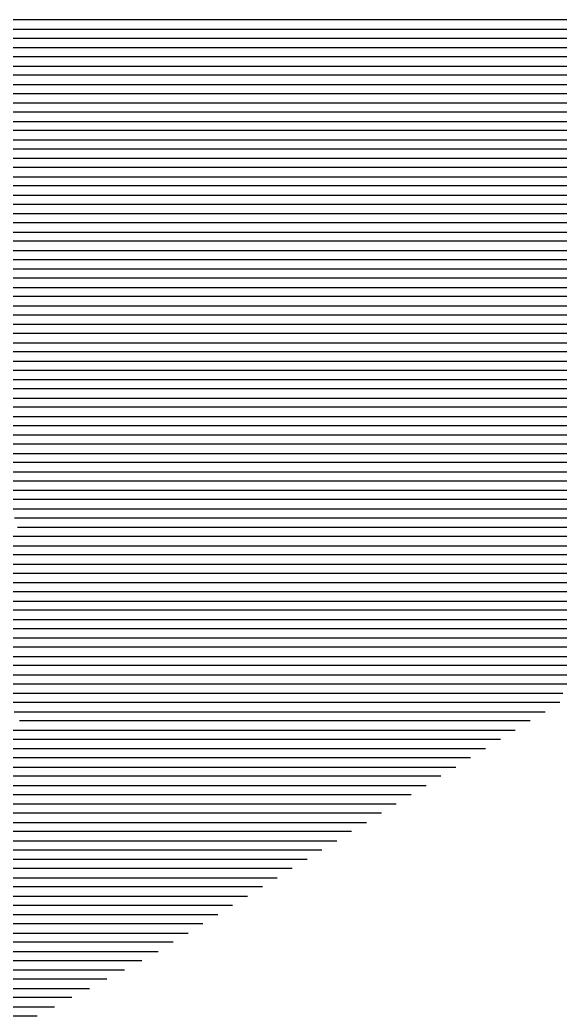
# Model space of a CAD drawing. Header units: metres. Extents: x -6.9 to 6.9, y -7 to 7.
# Drawn here: x 3.168 to 3.754, y -6.172 to -5.092 of the extents above; entities that cross this region are included whole.
import ezdxf

# ---------------------------------------------------------------- set-up
doc = ezdxf.new("R2010")
doc.units = ezdxf.units.M

msp = doc.modelspace()

# ---------------------------------------------------------------- linework, layer by layer
for p, q in [((3.29147, -5.092173, 0.715481), (2.991571, -5.092173, 0.657571)), ((3.407188, -5.092173, 0.737444), (3.29147, -5.092173, 0.715481)), ((3.803912, -5.092173, 0.814539), (3.407188, -5.092173, 0.737444)), ((2.994731, -5.102173, 0.658668), (3.297842, -5.102173, 0.717198)), ((3.297842, -5.102173, 0.717198), (3.411988, -5.102173, 0.738862)), ((3.411988, -5.102173, 0.738862), (3.812413, -5.102173, 0.816677)), ((3.304214, -5.112173, 0.718915), (2.99789, -5.112173, 0.659765)), ((3.416787, -5.112173, 0.740281), (3.304214, -5.112173, 0.718915)), ((3.820914, -5.112173, 0.818815), (3.416787, -5.112173, 0.740281)), ((3.00105, -5.122173, 0.660861), (3.310586, -5.122173, 0.720632)), ((3.310586, -5.122173, 0.720632), (3.421586, -5.122173, 0.7417)), ((3.421586, -5.122173, 0.7417), (3.829415, -5.122173, 0.820953)), ((3.316958, -5.132173, 0.72235), (3.00421, -5.132173, 0.661958)), ((3.426385, -5.132173, 0.743119), (3.316958, -5.132173, 0.72235)), ((3.837916, -5.132173, 0.823091), (3.426385, -5.132173, 0.743119)), ((3.007369, -5.142173, 0.663055), (3.32333, -5.142173, 0.724067)), ((3.32333, -5.142173, 0.724067), (3.431185, -5.142173, 0.744537)), ((3.431185, -5.142173, 0.744537), (3.846417, -5.142173, 0.825229)), ((3.329702, -5.152173, 0.725784), (3.010529, -5.152173, 0.664152)), ((3.013688, -5.162173, 0.665249), (3.336074, -5.162173, 0.727501)), ((3.435984, -5.152173, 0.745956), (3.329702, -5.152173, 0.725784)), ((3.336074, -5.162173, 0.727501), (3.440783, -5.162173, 0.747375)), ((3.854918, -5.152173, 0.827367), (3.435984, -5.152173, 0.745956)), ((3.440783, -5.162173, 0.747375), (3.863419, -5.162173, 0.829505)), ((3.342446, -5.172173, 0.729218), (3.016848, -5.172173, 0.666346)), ((3.445583, -5.172173, 0.748793), (3.342446, -5.172173, 0.729218)), ((3.87192, -5.172173, 0.831643), (3.445583, -5.172173, 0.748793)), ((3.020007, -5.182173, 0.667443), (3.348818, -5.182173, 0.730936)), ((3.348818, -5.182173, 0.730936), (3.450382, -5.182173, 0.750212)), ((3.450382, -5.182173, 0.750212), (3.88042, -5.182173, 0.833781)), ((3.35519, -5.192173, 0.732653), (3.023167, -5.192173, 0.66854)), ((3.455181, -5.192173, 0.751631), (3.35519, -5.192173, 0.732653)), ((3.888921, -5.192173, 0.835919), (3.455181, -5.192173, 0.751631)), ((3.026326, -5.202173, 0.669636), (3.361563, -5.202173, 0.73437)), ((3.361563, -5.202173, 0.73437), (3.45998, -5.202173, 0.753049)), ((3.45998, -5.202173, 0.753049), (3.897422, -5.202173, 0.838057)), ((3.367935, -5.212173, 0.736087), (3.029486, -5.212173, 0.670733)), ((3.46478, -5.212173, 0.754468), (3.367935, -5.212173, 0.736087)), ((3.905923, -5.212173, 0.840195), (3.46478, -5.212173, 0.754468)), ((3.032646, -5.222173, 0.67183), (3.374307, -5.222173, 0.737804)), ((3.374307, -5.222173, 0.737804), (3.469579, -5.222173, 0.755887)), ((3.469579, -5.222173, 0.755887), (3.914424, -5.222173, 0.842333)), ((3.380679, -5.232173, 0.739522), (3.035805, -5.232173, 0.672927)), ((3.474378, -5.232173, 0.757305), (3.380679, -5.232173, 0.739522)), ((3.922925, -5.232173, 0.844471), (3.474378, -5.232173, 0.757305)), ((3.038965, -5.242173, 0.674024), (3.387051, -5.242173, 0.741239)), ((3.387051, -5.242173, 0.741239), (3.479178, -5.242173, 0.758724)), ((3.479178, -5.242173, 0.758724), (3.931426, -5.242173, 0.846609)), ((3.393423, -5.252173, 0.742956), (3.042124, -5.252173, 0.675121)), ((3.483977, -5.252173, 0.760143), (3.393423, -5.252173, 0.742956)), ((3.939927, -5.252173, 0.848747), (3.483977, -5.252173, 0.760143)), ((3.045284, -5.262173, 0.676218), (3.399795, -5.262173, 0.744673)), ((3.399795, -5.262173, 0.744673), (3.488776, -5.262173, 0.761561)), ((3.488776, -5.262173, 0.761561), (3.948428, -5.262173, 0.850885)), ((3.406167, -5.272173, 0.74639), (3.048443, -5.272173, 0.677314)), ((3.493576, -5.272173, 0.76298), (3.406167, -5.272173, 0.74639)), ((3.956929, -5.272173, 0.853023), (3.493576, -5.272173, 0.76298)), ((3.051603, -5.282173, 0.678411), (3.412539, -5.282173, 0.748107)), ((3.412539, -5.282173, 0.748107), (3.498375, -5.282173, 0.764399)), ((3.498375, -5.282173, 0.764399), (3.965429, -5.282173, 0.855161)), ((3.418911, -5.292173, 0.749825), (3.054763, -5.292173, 0.679508)), ((3.057922, -5.302173, 0.680605), (3.425283, -5.302173, 0.751542)), ((3.503174, -5.292173, 0.765817), (3.418911, -5.292173, 0.749825)), ((3.425283, -5.302173, 0.751542), (3.507973, -5.302173, 0.767236)), ((3.97393, -5.292173, 0.8573), (3.503174, -5.292173, 0.765817)), ((3.507973, -5.302173, 0.767236), (3.982431, -5.302173, 0.859438)), ((3.431655, -5.312173, 0.753259), (3.061082, -5.312173, 0.681702)), ((3.512773, -5.312173, 0.768655), (3.431655, -5.312173, 0.753259)), ((3.990932, -5.312173, 0.861576), (3.512773, -5.312173, 0.768655)), ((3.064241, -5.322173, 0.682799), (3.438027, -5.322173, 0.754976)), ((3.438027, -5.322173, 0.754976), (3.517572, -5.322173, 0.770073)), ((3.517572, -5.322173, 0.770073), (3.999433, -5.322173, 0.863714)), ((3.444399, -5.332173, 0.756693), (3.067401, -5.332173, 0.683896)), ((3.522371, -5.332173, 0.771492), (3.444399, -5.332173, 0.756693)), ((4.007934, -5.332173, 0.865852), (3.522371, -5.332173, 0.771492)), ((3.07056, -5.342173, 0.684992), (3.450771, -5.342173, 0.758411)), ((3.450771, -5.342173, 0.758411), (3.527171, -5.342173, 0.772911)), ((3.527171, -5.342173, 0.772911), (4.016435, -5.342173, 0.86799)), ((3.457143, -5.352173, 0.760128), (3.07372, -5.352173, 0.686089)), ((3.53197, -5.352173, 0.77433), (3.457143, -5.352173, 0.760128)), ((4.024936, -5.352173, 0.870128), (3.53197, -5.352173, 0.77433)), ((3.07688, -5.362173, 0.687186), (3.463515, -5.362173, 0.761845)), ((3.463515, -5.362173, 0.761845), (3.536769, -5.362173, 0.775748)), ((3.536769, -5.362173, 0.775748), (4.033437, -5.362173, 0.872266)), ((3.469888, -5.372173, 0.763562), (3.080039, -5.372173, 0.688283)), ((3.541568, -5.372173, 0.777167), (3.469888, -5.372173, 0.763562)), ((4.041938, -5.372173, 0.874404), (3.541568, -5.372173, 0.777167)), ((3.083199, -5.382173, 0.68938), (3.47626, -5.382173, 0.765279)), ((3.47626, -5.382173, 0.765279), (3.546368, -5.382173, 0.778586)), ((3.546368, -5.382173, 0.778586), (4.050439, -5.382173, 0.876542)), ((3.482632, -5.392173, 0.766997), (3.086358, -5.392173, 0.690477)), ((3.551167, -5.392173, 0.780004), (3.482632, -5.392173, 0.766997)), ((4.058939, -5.392173, 0.87868), (3.551167, -5.392173, 0.780004)), ((3.089518, -5.402173, 0.691574), (3.489004, -5.402173, 0.768714)), ((3.489004, -5.402173, 0.768714), (3.555966, -5.402173, 0.781423)), ((3.555966, -5.402173, 0.781423), (4.06744, -5.402173, 0.880818)), ((3.495376, -5.412173, 0.770431), (3.092677, -5.412173, 0.69267)), ((3.560766, -5.412173, 0.782842), (3.495376, -5.412173, 0.770431)), ((4.075941, -5.412173, 0.882956), (3.560766, -5.412173, 0.782842)), ((3.095837, -5.422173, 0.693767), (3.501748, -5.422173, 0.772148)), ((3.50812, -5.432173, 0.773865), (3.098997, -5.432173, 0.694864)), ((3.501748, -5.422173, 0.772148), (3.565565, -5.422173, 0.78426)), ((3.570364, -5.432173, 0.785679), (3.50812, -5.432173, 0.773865)), ((3.565565, -5.422173, 0.78426), (4.084442, -5.422173, 0.885094)), ((4.092943, -5.432173, 0.887232), (3.570364, -5.432173, 0.785679)), ((3.102156, -5.442173, 0.695961), (3.514492, -5.442173, 0.775582)), ((3.514492, -5.442173, 0.775582), (3.575164, -5.442173, 0.787098)), ((3.575164, -5.442173, 0.787098), (4.101444, -5.442173, 0.88937)), ((3.520864, -5.452173, 0.7773), (3.105316, -5.452173, 0.697058)), ((3.579963, -5.452173, 0.788516), (3.520864, -5.452173, 0.7773)), ((4.109945, -5.452173, 0.891508), (3.579963, -5.452173, 0.788516)), ((3.108475, -5.462173, 0.698155), (3.527236, -5.462173, 0.779017)), ((3.527236, -5.462173, 0.779017), (3.584762, -5.462173, 0.789935)), ((3.584762, -5.462173, 0.789935), (4.118446, -5.462173, 0.893646)), ((3.533608, -5.472173, 0.780734), (3.111635, -5.472173, 0.699252)), ((3.589561, -5.472173, 0.791354), (3.533608, -5.472173, 0.780734)), ((4.126947, -5.472173, 0.895784), (3.589561, -5.472173, 0.791354)), ((3.114794, -5.482173, 0.700348), (3.53998, -5.482173, 0.782451)), ((3.53998, -5.482173, 0.782451), (3.594361, -5.482173, 0.792772)), ((3.594361, -5.482173, 0.792772), (4.135448, -5.482173, 0.897922)), ((3.546352, -5.492173, 0.784168), (3.117954, -5.492173, 0.701445)), ((3.59916, -5.492173, 0.794191), (3.546352, -5.492173, 0.784168)), ((4.143949, -5.492173, 0.90006), (3.59916, -5.492173, 0.794191)), ((3.121114, -5.502173, 0.702542), (3.552724, -5.502173, 0.785886)), ((3.552724, -5.502173, 0.785886), (3.603959, -5.502173, 0.79561)), ((3.603959, -5.502173, 0.79561), (4.152449, -5.502173, 0.902198)), ((3.559096, -5.512173, 0.787603), (3.124273, -5.512173, 0.703639)), ((3.608759, -5.512173, 0.797028), (3.559096, -5.512173, 0.787603)), ((4.16095, -5.512173, 0.904336), (3.608759, -5.512173, 0.797028)), ((3.127433, -5.522173, 0.704736), (3.565468, -5.522173, 0.78932)), ((3.565468, -5.522173, 0.78932), (3.613558, -5.522173, 0.798447)), ((3.613558, -5.522173, 0.798447), (4.169451, -5.522173, 0.906474)), ((3.57184, -5.532173, 0.791037), (3.130592, -5.532173, 0.705833)), ((3.618357, -5.532173, 0.799866), (3.57184, -5.532173, 0.791037)), ((4.168701, -5.532173, 0.906814), (3.618357, -5.532173, 0.799866)), ((3.133752, -5.542173, 0.70693), (3.578213, -5.542173, 0.792754)), ((3.578213, -5.542173, 0.792754), (3.623157, -5.542173, 0.801285)), ((3.623157, -5.542173, 0.801285), (4.154893, -5.542173, 0.904617)), ((3.584585, -5.552173, 0.794472), (3.136911, -5.552173, 0.708026)), ((3.627956, -5.552173, 0.802703), (3.584585, -5.552173, 0.794472)), ((4.141085, -5.552173, 0.90242), (3.627956, -5.552173, 0.802703)), ((3.140071, -5.562173, 0.709123), (3.590957, -5.562173, 0.796189)), ((3.597329, -5.572173, 0.797906), (3.14323, -5.572173, 0.71022)), ((3.590957, -5.562173, 0.796189), (3.632755, -5.562173, 0.804122)), ((3.637554, -5.572173, 0.805541), (3.597329, -5.572173, 0.797906)), ((3.632755, -5.562173, 0.804122), (4.127277, -5.562173, 0.900222)), ((4.113468, -5.572173, 0.898025), (3.637554, -5.572173, 0.805541)), ((3.14639, -5.582173, 0.711317), (3.603701, -5.582173, 0.799623)), ((3.603701, -5.582173, 0.799623), (3.642354, -5.582173, 0.806959)), ((3.642354, -5.582173, 0.806959), (4.09966, -5.582173, 0.895828)), ((3.610073, -5.592173, 0.80134), (3.14955, -5.592173, 0.712414)), ((3.647153, -5.592173, 0.808378), (3.610073, -5.592173, 0.80134)), ((4.085852, -5.592173, 0.89363), (3.647153, -5.592173, 0.808378)), ((3.152709, -5.602173, 0.713511), (3.616445, -5.602173, 0.803057)), ((3.616445, -5.602173, 0.803057), (3.651952, -5.602173, 0.809797)), ((3.651952, -5.602173, 0.809797), (4.072044, -5.602173, 0.891433)), ((3.622817, -5.612173, 0.804775), (3.155869, -5.612173, 0.714608)), ((3.656752, -5.612173, 0.811215), (3.622817, -5.612173, 0.804775)), ((4.058236, -5.612173, 0.889236), (3.656752, -5.612173, 0.811215)), ((3.159028, -5.622173, 0.715704), (3.629189, -5.622173, 0.806492)), ((3.629189, -5.622173, 0.806492), (3.661551, -5.622173, 0.812634)), ((3.661551, -5.622173, 0.812634), (4.044427, -5.622173, 0.887038)), ((3.635561, -5.632173, 0.808209), (3.162188, -5.632173, 0.716801)), ((3.66635, -5.632173, 0.814053), (3.635561, -5.632173, 0.808209)), ((4.030619, -5.632173, 0.884841), (3.66635, -5.632173, 0.814053)), ((3.165347, -5.642173, 0.717898), (3.641933, -5.642173, 0.809926)), ((3.641933, -5.642173, 0.809926), (3.671149, -5.642173, 0.815471)), ((3.671149, -5.642173, 0.815471), (4.016811, -5.642173, 0.882644)), ((3.168507, -5.652173, 0.718995), (3.054017, -5.652173, 0.69745)), ((3.648305, -5.652173, 0.811643), (3.168507, -5.652173, 0.718995)), ((3.675949, -5.652173, 0.81689), (3.648305, -5.652173, 0.811643)), ((4.003003, -5.652173, 0.880446), (3.675949, -5.652173, 0.81689)), ((3.059699, -5.662173, 0.699021), (3.171667, -5.662173, 0.720092)), ((3.171667, -5.662173, 0.720092), (3.654677, -5.662173, 0.813361)), ((3.654677, -5.662173, 0.813361), (3.680748, -5.662173, 0.818309)), ((3.680748, -5.662173, 0.818309), (3.989195, -5.662173, 0.878249)), ((3.174826, -5.672173, 0.721189), (3.065381, -5.672173, 0.700593)), ((3.661049, -5.672173, 0.815078), (3.174826, -5.672173, 0.721189)), ((3.685547, -5.672173, 0.819727), (3.661049, -5.672173, 0.815078)), ((3.975386, -5.672173, 0.876052), (3.685547, -5.672173, 0.819727)), ((3.071064, -5.682173, 0.702165), (3.177986, -5.682173, 0.722286)), ((3.177986, -5.682173, 0.722286), (3.667421, -5.682173, 0.816795)), ((3.667421, -5.682173, 0.816795), (3.690347, -5.682173, 0.821146)), ((3.690347, -5.682173, 0.821146), (3.961578, -5.682173, 0.873855)), ((3.181145, -5.692173, 0.723382), (3.076746, -5.692173, 0.703736)), ((3.082428, -5.702173, 0.705308), (3.184305, -5.702173, 0.724479)), ((3.673793, -5.692173, 0.818512), (3.181145, -5.692173, 0.723382)), ((3.184305, -5.702173, 0.724479), (3.680165, -5.702173, 0.820229)), ((3.695146, -5.692173, 0.822565), (3.673793, -5.692173, 0.818512)), ((3.680165, -5.702173, 0.820229), (3.699945, -5.702173, 0.823983)), ((3.94777, -5.692173, 0.871657), (3.695146, -5.692173, 0.822565)), ((3.699945, -5.702173, 0.823983), (3.933962, -5.702173, 0.86946)), ((3.187464, -5.712173, 0.725576), (3.08811, -5.712173, 0.706879)), ((3.686538, -5.712173, 0.821947), (3.187464, -5.712173, 0.725576)), ((3.704745, -5.712173, 0.825402), (3.686538, -5.712173, 0.821947)), ((3.920154, -5.712173, 0.867263), (3.704745, -5.712173, 0.825402)), ((3.093793, -5.722173, 0.708451), (3.190624, -5.722173, 0.726673)), ((3.190624, -5.722173, 0.726673), (3.69291, -5.722173, 0.823664)), ((3.69291, -5.722173, 0.823664), (3.709544, -5.722173, 0.826821)), ((3.709544, -5.722173, 0.826821), (3.906346, -5.722173, 0.865065)), ((3.193784, -5.732173, 0.72777), (3.099475, -5.732173, 0.710023)), ((3.699282, -5.732173, 0.825381), (3.193784, -5.732173, 0.72777)), ((3.714343, -5.732173, 0.828239), (3.699282, -5.732173, 0.825381)), ((3.892537, -5.732173, 0.862868), (3.714343, -5.732173, 0.828239)), ((3.105157, -5.742173, 0.711594), (3.196943, -5.742173, 0.728867)), ((3.196943, -5.742173, 0.728867), (3.705654, -5.742173, 0.827098)), ((3.705654, -5.742173, 0.827098), (3.719142, -5.742173, 0.829658)), ((3.719142, -5.742173, 0.829658), (3.878729, -5.742173, 0.860671)), ((3.200103, -5.752173, 0.729964), (3.110839, -5.752173, 0.713166)), ((3.712026, -5.752173, 0.828815), (3.200103, -5.752173, 0.729964)), ((3.723942, -5.752173, 0.831077), (3.712026, -5.752173, 0.828815)), ((3.864921, -5.752173, 0.858473), (3.723942, -5.752173, 0.831077)), ((3.116522, -5.762173, 0.714737), (3.203262, -5.762173, 0.73106)), ((3.203262, -5.762173, 0.73106), (3.718398, -5.762173, 0.830532)), ((3.718398, -5.762173, 0.830532), (3.728741, -5.762173, 0.832496)), ((3.728741, -5.762173, 0.832496), (3.851113, -5.762173, 0.856276)), ((3.206422, -5.772173, 0.732157), (3.122204, -5.772173, 0.716309)), ((3.72477, -5.772173, 0.83225), (3.206422, -5.772173, 0.732157)), ((3.73354, -5.772173, 0.833914), (3.72477, -5.772173, 0.83225)), ((3.837305, -5.772173, 0.854079), (3.73354, -5.772173, 0.833914)), ((3.127886, -5.782173, 0.717881), (3.209581, -5.782173, 0.733254)), ((3.209581, -5.782173, 0.733254), (3.731142, -5.782173, 0.833967)), ((3.731142, -5.782173, 0.833967), (3.73834, -5.782173, 0.835333)), ((3.73834, -5.782173, 0.835333), (3.823496, -5.782173, 0.851881)), ((3.212741, -5.792173, 0.734351), (3.133569, -5.792173, 0.719452)), ((3.737514, -5.792173, 0.835684), (3.212741, -5.792173, 0.734351)), ((3.743139, -5.792173, 0.836752), (3.737514, -5.792173, 0.835684)), ((3.809688, -5.792173, 0.849684), (3.743139, -5.792173, 0.836752)), ((3.139251, -5.802173, 0.721024), (3.215901, -5.802173, 0.735448)), ((3.215901, -5.802173, 0.735448), (3.743886, -5.802173, 0.837401)), ((3.743886, -5.802173, 0.837401), (3.747938, -5.802173, 0.83817)), ((3.747938, -5.802173, 0.83817), (3.79588, -5.802173, 0.847487)), ((3.21906, -5.812173, 0.736545), (3.144933, -5.812173, 0.722595)), ((3.750258, -5.812173, 0.839118), (3.21906, -5.812173, 0.736545)), ((3.752738, -5.812173, 0.839589), (3.750258, -5.812173, 0.839118)), ((3.782072, -5.812173, 0.845289), (3.752738, -5.812173, 0.839589)), ((3.150615, -5.822173, 0.724167), (3.22222, -5.822173, 0.737642)), ((3.22222, -5.822173, 0.737642), (3.75663, -5.822173, 0.840836)), ((3.225379, -5.832173, 0.738738), (3.156298, -5.832173, 0.725738)), ((3.16198, -5.842173, 0.72731), (3.228539, -5.842173, 0.739835)), ((3.753474, -5.832173, 0.840713), (3.225379, -5.832173, 0.738738)), ((3.228539, -5.842173, 0.739835), (3.737349, -5.842173, 0.838086)), ((3.231698, -5.852173, 0.740932), (3.167662, -5.852173, 0.728882)), ((3.721224, -5.852173, 0.835459), (3.231698, -5.852173, 0.740932)), ((2.727654, -5.862173, 0.645165), (3.173344, -5.862173, 0.730453)), ((3.173344, -5.862173, 0.730453), (3.234858, -5.862173, 0.742029)), ((3.234858, -5.862173, 0.742029), (3.705099, -5.862173, 0.832832)), ((3.179027, -5.872173, 0.732025), (2.730324, -5.872173, 0.64616)), ((3.238017, -5.872173, 0.743126), (3.179027, -5.872173, 0.732025)), ((3.688973, -5.872173, 0.830205), (3.238017, -5.872173, 0.743126)), ((2.732995, -5.882173, 0.647156), (3.184709, -5.882173, 0.733596)), ((3.184709, -5.882173, 0.733596), (3.241177, -5.882173, 0.744223)), ((3.241177, -5.882173, 0.744223), (3.672848, -5.882173, 0.827578)), ((3.190391, -5.892173, 0.735168), (2.735666, -5.892173, 0.648151)), ((3.244337, -5.892173, 0.74532), (3.190391, -5.892173, 0.735168)), ((3.656723, -5.892173, 0.824951), (3.244337, -5.892173, 0.74532)), ((2.738336, -5.902173, 0.649146), (3.196073, -5.902173, 0.73674)), ((3.196073, -5.902173, 0.73674), (3.247496, -5.902173, 0.746417)), ((3.247496, -5.902173, 0.746417), (3.640598, -5.902173, 0.822324)), ((3.201756, -5.912173, 0.738311), (2.741007, -5.912173, 0.650142)), ((3.250656, -5.912173, 0.747513), (3.201756, -5.912173, 0.738311)), ((3.624473, -5.912173, 0.819697), (3.250656, -5.912173, 0.747513)), ((2.743678, -5.922173, 0.651137), (3.207438, -5.922173, 0.739883)), ((3.207438, -5.922173, 0.739883), (3.253815, -5.922173, 0.74861)), ((3.253815, -5.922173, 0.74861), (3.608348, -5.922173, 0.81707)), ((3.21312, -5.932173, 0.741454), (2.746348, -5.932173, 0.652132)), ((3.256975, -5.932173, 0.749707), (3.21312, -5.932173, 0.741454)), ((3.592222, -5.932173, 0.814443), (3.256975, -5.932173, 0.749707)), ((2.749019, -5.942173, 0.653127), (3.218802, -5.942173, 0.743026)), ((3.218802, -5.942173, 0.743026), (3.260134, -5.942173, 0.750804)), ((3.260134, -5.942173, 0.750804), (3.576097, -5.942173, 0.811816)), ((3.224485, -5.952173, 0.744598), (2.751689, -5.952173, 0.654123)), ((3.263294, -5.952173, 0.751901), (3.224485, -5.952173, 0.744598)), ((3.559972, -5.952173, 0.809189), (3.263294, -5.952173, 0.751901)), ((2.75436, -5.962173, 0.655118), (3.230167, -5.962173, 0.746169)), ((3.235849, -5.972173, 0.747741), (2.757031, -5.972173, 0.656113)), ((3.230167, -5.962173, 0.746169), (3.266454, -5.962173, 0.752998)), ((3.269613, -5.972173, 0.754095), (3.235849, -5.972173, 0.747741)), ((3.266454, -5.962173, 0.752998), (3.543847, -5.962173, 0.806562)), ((3.527722, -5.972173, 0.803935), (3.269613, -5.972173, 0.754095)), ((2.759701, -5.982173, 0.657108), (3.241531, -5.982173, 0.749312)), ((3.241531, -5.982173, 0.749312), (3.272773, -5.982173, 0.755191)), ((3.272773, -5.982173, 0.755191), (3.511597, -5.982173, 0.801308)), ((3.247214, -5.992173, 0.750884), (2.762372, -5.992173, 0.658104)), ((3.275932, -5.992173, 0.756288), (3.247214, -5.992173, 0.750884)), ((3.495471, -5.992173, 0.798681), (3.275932, -5.992173, 0.756288)), ((2.765042, -6.002173, 0.659099), (3.252896, -6.002173, 0.752455)), ((3.252896, -6.002173, 0.752455), (3.279092, -6.002173, 0.757385)), ((3.279092, -6.002173, 0.757385), (3.479346, -6.002173, 0.796054)), ((3.258578, -6.012173, 0.754027), (2.767713, -6.012173, 0.660094)), ((3.282251, -6.012173, 0.758482), (3.258578, -6.012173, 0.754027)), ((3.463221, -6.012173, 0.793427), (3.282251, -6.012173, 0.758482)), ((2.770384, -6.022173, 0.66109), (3.26426, -6.022173, 0.755599)), ((3.26426, -6.022173, 0.755599), (3.285411, -6.022173, 0.759579)), ((3.285411, -6.022173, 0.759579), (3.447096, -6.022173, 0.7908)), ((3.269943, -6.032173, 0.75717), (2.773054, -6.032173, 0.662085)), ((3.288571, -6.032173, 0.760676), (3.269943, -6.032173, 0.75717)), ((3.430971, -6.032173, 0.788173), (3.288571, -6.032173, 0.760676)), ((2.775725, -6.042173, 0.66308), (3.275625, -6.042173, 0.758742)), ((3.275625, -6.042173, 0.758742), (3.29173, -6.042173, 0.761773)), ((3.29173, -6.042173, 0.761773), (3.414846, -6.042173, 0.785546)), ((3.281307, -6.052173, 0.760313), (2.778396, -6.052173, 0.664075)), ((3.29489, -6.052173, 0.762869), (3.281307, -6.052173, 0.760313)), ((3.39872, -6.052173, 0.782919), (3.29489, -6.052173, 0.762869)), ((2.781066, -6.062173, 0.665071), (3.28699, -6.062173, 0.761885)), ((3.28699, -6.062173, 0.761885), (3.298049, -6.062173, 0.763966)), ((3.298049, -6.062173, 0.763966), (3.382595, -6.062173, 0.780292)), ((3.292672, -6.072173, 0.763457), (2.783737, -6.072173, 0.666066)), ((3.301209, -6.072173, 0.765063), (3.292672, -6.072173, 0.763457)), ((3.36647, -6.072173, 0.777665), (3.301209, -6.072173, 0.765063)), ((2.786407, -6.082173, 0.667061), (3.298354, -6.082173, 0.765028)), ((3.298354, -6.082173, 0.765028), (3.304368, -6.082173, 0.76616)), ((3.304368, -6.082173, 0.76616), (3.350345, -6.082173, 0.775038)), ((3.304036, -6.092173, 0.7666), (2.789078, -6.092173, 0.668056)), ((3.307528, -6.092173, 0.767257), (3.304036, -6.092173, 0.7666)), ((3.33422, -6.092173, 0.772411), (3.307528, -6.092173, 0.767257)), ((2.791749, -6.102173, 0.669052), (3.309719, -6.102173, 0.768171)), ((3.300243, -6.112173, 0.766842), (2.794419, -6.112173, 0.670047)), ((3.309719, -6.102173, 0.768171), (3.310688, -6.102173, 0.768354)), ((3.310688, -6.102173, 0.768354), (3.318095, -6.102173, 0.769784)), ((2.79709, -6.122173, 0.671042), (3.281314, -6.122173, 0.763704)), ((3.262385, -6.132173, 0.760566), (2.79976, -6.132173, 0.672038)), ((2.802431, -6.142173, 0.673033), (3.243456, -6.142173, 0.757428)), ((3.224527, -6.152173, 0.75429), (2.805102, -6.152173, 0.674028)), ((2.807772, -6.162173, 0.675023), (3.205598, -6.162173, 0.751152)), ((3.186669, -6.172173, 0.748014), (2.810443, -6.172173, 0.676019))]:
    msp.add_line(p, q)

doc.saveas('drawing.dxf')
